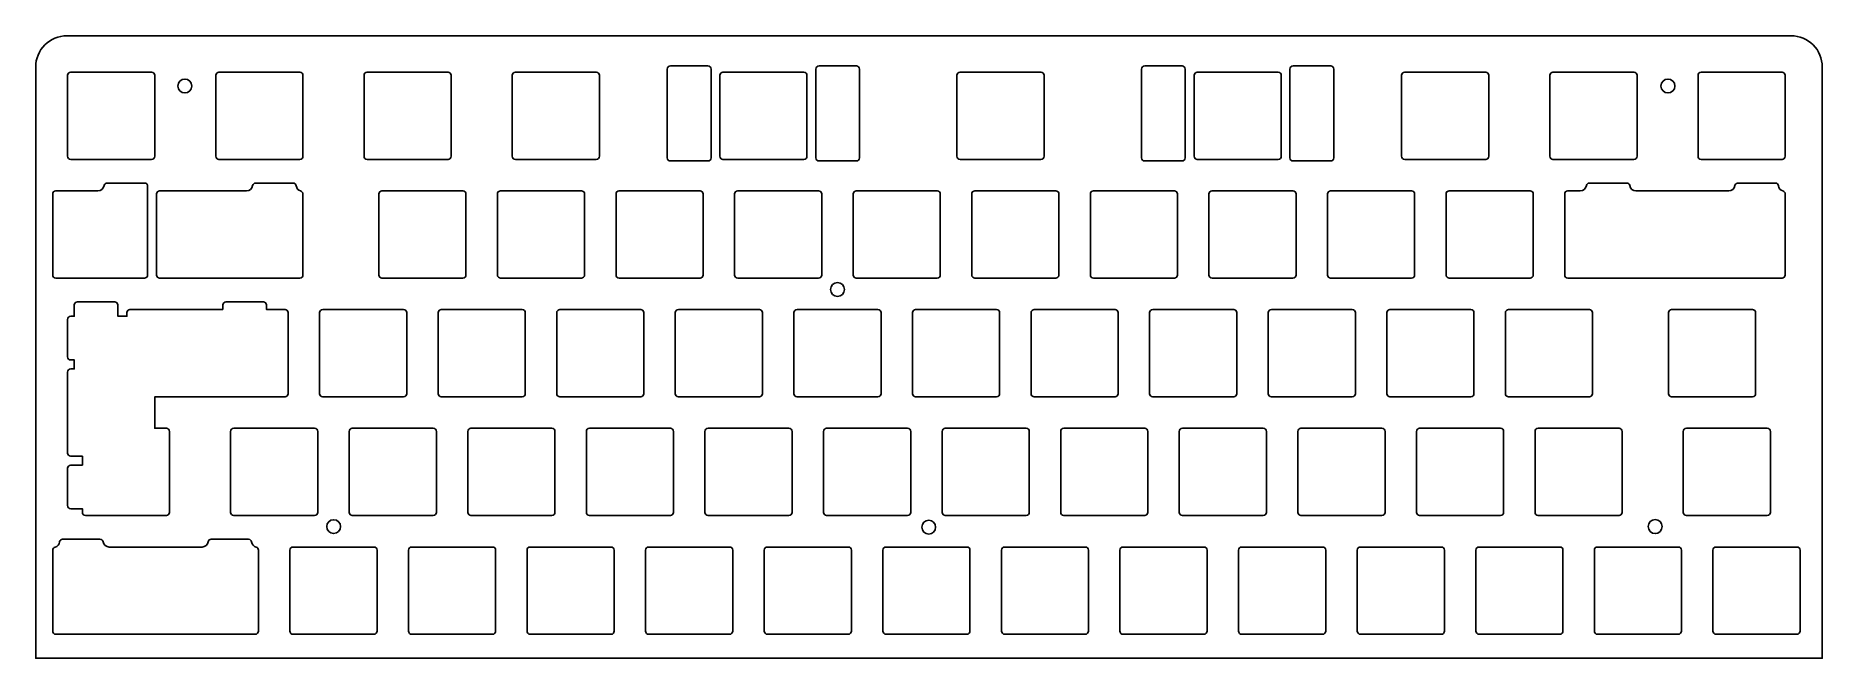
# Model space of a CAD drawing. Header units: millimetres. Extents: x -362 to -75, y 64 to 164.
import ezdxf

# ---------------------------------------------------------------- set-up
doc = ezdxf.new("R2010")
doc.units = ezdxf.units.MM
doc.layers.get('0').update_dxf_attribs({"linetype": 'CONTINUOUS'})

msp = doc.modelspace()

# ---------------------------------------------------------------- linework, layer by layer
for points in [[(-74.96, 158.56, 0.414214), (-79.96, 163.56), (-356.96, 163.56, 0.414214), (-361.96, 158.56), (-361.96, 63.67), (-74.96, 63.67)], [(-260.51, 143.97), (-260.51, 158.22, -0.414214), (-260.01, 158.72), (-253.97, 158.72, -0.414214), (-253.47, 158.22), (-253.47, 143.97, -0.414214), (-253.97, 143.47), (-260.01, 143.47, -0.414214)], [(-230.13, 143.47), (-236.13, 143.47, -0.414214), (-236.63, 143.97), (-236.63, 158.22, -0.414214), (-236.13, 158.72), (-230.13, 158.72, -0.414214), (-229.63, 158.22), (-229.63, 143.97, -0.414214)], [(-177.81, 143.47), (-183.81, 143.47, -0.414214), (-184.31, 143.97), (-184.31, 158.22, -0.414214), (-183.81, 158.72), (-177.81, 158.72, -0.414214), (-177.31, 158.22), (-177.31, 143.97, -0.414214)], [(-160.47, 143.97), (-160.47, 158.22, -0.414214), (-159.97, 158.72), (-153.93, 158.72, -0.414214), (-153.43, 158.22), (-153.43, 143.97, -0.414214), (-153.93, 143.47), (-159.97, 143.47, -0.414214)], [(-356.84, 144.22, 0.414214), (-356.34, 143.72), (-343.34, 143.72, 0.414214), (-342.84, 144.22), (-342.84, 157.22, 0.414214), (-343.34, 157.73), (-356.34, 157.73, 0.414214), (-356.84, 157.22)], [(-333.03, 144.22, 0.414214), (-332.53, 143.72), (-319.53, 143.72, 0.414214), (-319.03, 144.22), (-319.03, 157.22, 0.414214), (-319.53, 157.73), (-332.53, 157.73, 0.414214), (-333.03, 157.22)], [(-309.22, 144.22, 0.414214), (-308.72, 143.72), (-295.72, 143.72, 0.414214), (-295.22, 144.22), (-295.22, 157.22, 0.414214), (-295.72, 157.73), (-308.72, 157.73, 0.414214), (-309.22, 157.22)], [(-285.41, 144.22, 0.414214), (-284.91, 143.72), (-271.91, 143.72, 0.414214), (-271.41, 144.22), (-271.41, 157.22, 0.414214), (-271.91, 157.73), (-284.91, 157.73, 0.414214), (-285.41, 157.22)], [(-238.57, 143.72), (-251.57, 143.72, -0.414214), (-252.07, 144.22), (-252.07, 157.22, -0.414214), (-251.57, 157.73), (-238.57, 157.73, -0.414214), (-238.07, 157.22), (-238.07, 144.22, -0.414214)], [(-200.47, 143.72), (-213.47, 143.72, -0.414214), (-213.97, 144.22), (-213.97, 157.22, -0.414214), (-213.47, 157.73), (-200.47, 157.73, -0.414214), (-199.97, 157.22), (-199.97, 144.22, -0.414214)], [(-162.37, 143.72), (-175.37, 143.72, -0.414214), (-175.87, 144.22), (-175.87, 157.22, -0.414214), (-175.37, 157.73), (-162.37, 157.73, -0.414214), (-161.87, 157.22), (-161.87, 144.22, -0.414214)], [(-129.03, 143.72, 0.414214), (-128.53, 144.22), (-128.53, 157.22, 0.414214), (-129.03, 157.73), (-142.03, 157.73, 0.414214), (-142.53, 157.22), (-142.53, 144.22, 0.414214), (-142.03, 143.72)], [(-105.22, 143.72, 0.414214), (-104.72, 144.22), (-104.72, 157.22, 0.414214), (-105.22, 157.73), (-118.22, 157.73, 0.414214), (-118.72, 157.22), (-118.72, 144.22, 0.414214), (-118.22, 143.72)], [(-81.41, 143.72, 0.414214), (-80.91, 144.22), (-80.91, 157.22, 0.414214), (-81.41, 157.73), (-94.41, 157.73, 0.414214), (-94.91, 157.22), (-94.91, 144.22, 0.414214), (-94.41, 143.72)], [(-351.97, 138.68, 0.365977), (-350.99, 139.51, -0.365977), (-350.49, 139.93), (-344.49, 139.93, -0.414214), (-343.99, 139.42), (-343.99, 125.17, -0.414214), (-344.49, 124.67), (-358.73, 124.67, -0.414214), (-359.23, 125.17), (-359.23, 138.17, -0.414214), (-358.73, 138.68)], [(-328.1, 138.68, 0.365977), (-327.11, 139.51, -0.365977), (-326.62, 139.93), (-320.62, 139.93, -0.376404), (-320.12, 139.49, 0.301121), (-319.4, 138.66, -0.337152), (-319.03, 138.17), (-319.03, 125.17, -0.414214), (-319.53, 124.67), (-342.06, 124.67, -0.414214), (-342.56, 125.17), (-342.56, 138.17, -0.414214), (-342.06, 138.68)], [(-293.34, 124.67, 0.414214), (-292.84, 125.17), (-292.84, 138.17, 0.414214), (-293.34, 138.68), (-306.34, 138.68, 0.414214), (-306.84, 138.17), (-306.84, 125.17, 0.414214), (-306.34, 124.67)], [(-274.29, 124.67, 0.414214), (-273.79, 125.17), (-273.79, 138.17, 0.414214), (-274.29, 138.68), (-287.29, 138.68, 0.414214), (-287.79, 138.17), (-287.79, 125.17, 0.414214), (-287.29, 124.67)], [(-255.24, 124.67, 0.414214), (-254.74, 125.17), (-254.74, 138.17, 0.414214), (-255.24, 138.68), (-268.24, 138.68, 0.414214), (-268.74, 138.17), (-268.74, 125.17, 0.414214), (-268.24, 124.67)], [(-236.19, 124.67, 0.414214), (-235.69, 125.17), (-235.69, 138.17, 0.414214), (-236.19, 138.68), (-249.19, 138.68, 0.414214), (-249.69, 138.17), (-249.69, 125.17, 0.414214), (-249.19, 124.67)], [(-217.14, 124.67, 0.414214), (-216.64, 125.17), (-216.64, 138.17, 0.414214), (-217.14, 138.68), (-230.14, 138.68, 0.414214), (-230.64, 138.17), (-230.64, 125.17, 0.414214), (-230.14, 124.67)], [(-198.09, 124.67, 0.414214), (-197.59, 125.17), (-197.59, 138.17, 0.414214), (-198.09, 138.68), (-211.09, 138.68, 0.414214), (-211.59, 138.17), (-211.59, 125.17, 0.414214), (-211.09, 124.67)], [(-179.04, 124.67, 0.414214), (-178.54, 125.17), (-178.54, 138.17, 0.414214), (-179.04, 138.68), (-192.04, 138.68, 0.414214), (-192.54, 138.17), (-192.54, 125.17, 0.414214), (-192.04, 124.67)], [(-159.99, 124.67, 0.414214), (-159.49, 125.17), (-159.49, 138.17, 0.414214), (-159.99, 138.68), (-172.99, 138.68, 0.414214), (-173.49, 138.17), (-173.49, 125.17, 0.414214), (-172.99, 124.67)], [(-140.94, 124.67, 0.414214), (-140.44, 125.17), (-140.44, 138.17, 0.414214), (-140.94, 138.68), (-153.94, 138.68, 0.414214), (-154.44, 138.17), (-154.44, 125.17, 0.414214), (-153.94, 124.67)], [(-121.89, 124.67, 0.414214), (-121.39, 125.17), (-121.39, 138.17, 0.414214), (-121.89, 138.68), (-134.89, 138.68, 0.414214), (-135.39, 138.17), (-135.39, 125.17, 0.414214), (-134.89, 124.67)], [(-105.88, 139.51, 0.365977), (-104.89, 138.68), (-89.97, 138.68, 0.365977), (-88.99, 139.51, -0.365977), (-88.49, 139.93), (-82.49, 139.93, -0.376404), (-82, 139.49, 0.301121), (-81.27, 138.66, -0.337152), (-80.91, 138.17), (-80.91, 125.17, -0.414214), (-81.41, 124.67), (-115.84, 124.67, -0.414214), (-116.34, 125.17), (-116.34, 138.17, -0.414214), (-115.84, 138.68), (-113.85, 138.68, 0.365977), (-112.86, 139.51, -0.365977), (-112.37, 139.93), (-106.37, 139.93, -0.365977)], [(-331.88, 119.62), (-331.88, 120.37, -0.414214), (-331.38, 120.87), (-325.38, 120.87, -0.414214), (-324.88, 120.37), (-324.88, 119.62), (-321.91, 119.62, -0.414214), (-321.41, 119.13), (-321.41, 106.12, -0.414214), (-321.91, 105.62), (-342.84, 105.62), (-342.84, 100.57), (-340.96, 100.57, -0.414214), (-340.46, 100.08), (-340.46, 87.07, -0.414214), (-340.96, 86.57), (-353.96, 86.57, -0.414214), (-354.46, 87.07), (-354.46, 87.66), (-356.34, 87.66, -0.414214), (-356.84, 88.16), (-356.84, 94.16, -0.414214), (-356.34, 94.66), (-354.46, 94.66), (-354.46, 96.1), (-356.34, 96.1, -0.414214), (-356.84, 96.6), (-356.84, 109.6, -0.414214), (-356.34, 110.1), (-355.76, 110.1), (-355.76, 111.54), (-356.34, 111.54, -0.414214), (-356.84, 112.04), (-356.84, 118.04, -0.414214), (-356.34, 118.54), (-355.76, 118.54), (-355.76, 120.37, -0.414214), (-355.26, 120.87), (-349.26, 120.87, -0.414214), (-348.76, 120.37), (-348.76, 118.54), (-347.32, 118.54), (-347.32, 119.13, -0.414214), (-346.82, 119.62)], [(-302.86, 105.62, 0.414214), (-302.36, 106.12), (-302.36, 119.13, 0.414214), (-302.86, 119.62), (-315.86, 119.62, 0.414214), (-316.36, 119.13), (-316.36, 106.12, 0.414214), (-315.86, 105.62)], [(-283.81, 105.62, 0.414214), (-283.31, 106.12), (-283.31, 119.13, 0.414214), (-283.81, 119.62), (-296.81, 119.62, 0.414214), (-297.31, 119.13), (-297.31, 106.12, 0.414214), (-296.81, 105.62)], [(-264.76, 105.62, 0.414214), (-264.26, 106.12), (-264.26, 119.13, 0.414214), (-264.76, 119.62), (-277.76, 119.62, 0.414214), (-278.26, 119.13), (-278.26, 106.12, 0.414214), (-277.76, 105.62)], [(-245.71, 105.62, 0.414214), (-245.21, 106.12), (-245.21, 119.13, 0.414214), (-245.71, 119.62), (-258.71, 119.62, 0.414214), (-259.21, 119.13), (-259.21, 106.12, 0.414214), (-258.71, 105.62)], [(-226.66, 105.62, 0.414214), (-226.16, 106.12), (-226.16, 119.13, 0.414214), (-226.66, 119.62), (-239.66, 119.62, 0.414214), (-240.16, 119.13), (-240.16, 106.12, 0.414214), (-239.66, 105.62)], [(-207.61, 105.62, 0.414214), (-207.11, 106.12), (-207.11, 119.13, 0.414214), (-207.61, 119.62), (-220.61, 119.62, 0.414214), (-221.11, 119.13), (-221.11, 106.12, 0.414214), (-220.61, 105.62)], [(-188.56, 105.62, 0.414214), (-188.06, 106.12), (-188.06, 119.13, 0.414214), (-188.56, 119.62), (-201.56, 119.62, 0.414214), (-202.06, 119.13), (-202.06, 106.12, 0.414214), (-201.56, 105.62)], [(-169.51, 105.62, 0.414214), (-169.01, 106.12), (-169.01, 119.13, 0.414214), (-169.51, 119.62), (-182.51, 119.62, 0.414214), (-183.01, 119.13), (-183.01, 106.12, 0.414214), (-182.51, 105.62)], [(-150.46, 105.62, 0.414214), (-149.96, 106.12), (-149.96, 119.13, 0.414214), (-150.46, 119.62), (-163.46, 119.62, 0.414214), (-163.96, 119.13), (-163.96, 106.12, 0.414214), (-163.46, 105.62)], [(-131.41, 105.62, 0.414214), (-130.91, 106.12), (-130.91, 119.13, 0.414214), (-131.41, 119.62), (-144.41, 119.62, 0.414214), (-144.91, 119.13), (-144.91, 106.12, 0.414214), (-144.41, 105.62)], [(-112.36, 105.62, 0.414214), (-111.86, 106.12), (-111.86, 119.13, 0.414214), (-112.36, 119.62), (-125.36, 119.62, 0.414214), (-125.86, 119.13), (-125.86, 106.12, 0.414214), (-125.36, 105.62)], [(-86.17, 105.62, 0.414214), (-85.67, 106.12), (-85.67, 119.13, 0.414214), (-86.17, 119.62), (-99.17, 119.62, 0.414214), (-99.67, 119.13), (-99.67, 106.12, 0.414214), (-99.17, 105.62)], [(-317.15, 86.57, 0.414214), (-316.65, 87.07), (-316.65, 100.08, 0.414214), (-317.15, 100.57), (-330.15, 100.57, 0.414214), (-330.65, 100.08), (-330.65, 87.07, 0.414214), (-330.15, 86.57)], [(-298.1, 86.57, 0.414214), (-297.6, 87.07), (-297.6, 100.08, 0.414214), (-298.1, 100.57), (-311.1, 100.57, 0.414214), (-311.6, 100.08), (-311.6, 87.07, 0.414214), (-311.1, 86.57)], [(-279.05, 86.57, 0.414214), (-278.55, 87.07), (-278.55, 100.08, 0.414214), (-279.05, 100.57), (-292.05, 100.57, 0.414214), (-292.55, 100.08), (-292.55, 87.07, 0.414214), (-292.05, 86.57)], [(-260, 86.57, 0.414214), (-259.5, 87.07), (-259.5, 100.08, 0.414214), (-260, 100.57), (-273, 100.57, 0.414214), (-273.5, 100.08), (-273.5, 87.07, 0.414214), (-273, 86.57)], [(-240.95, 86.57, 0.414214), (-240.45, 87.07), (-240.45, 100.08, 0.414214), (-240.95, 100.57), (-253.95, 100.57, 0.414214), (-254.45, 100.08), (-254.45, 87.07, 0.414214), (-253.95, 86.57)], [(-221.9, 86.57, 0.414214), (-221.4, 87.07), (-221.4, 100.08, 0.414214), (-221.9, 100.57), (-234.9, 100.57, 0.414214), (-235.4, 100.08), (-235.4, 87.07, 0.414214), (-234.9, 86.57)], [(-202.85, 86.57, 0.414214), (-202.35, 87.07), (-202.35, 100.08, 0.414214), (-202.85, 100.57), (-215.85, 100.57, 0.414214), (-216.35, 100.08), (-216.35, 87.07, 0.414214), (-215.85, 86.57)], [(-183.8, 86.57, 0.414214), (-183.3, 87.07), (-183.3, 100.08, 0.414214), (-183.8, 100.57), (-196.8, 100.57, 0.414214), (-197.3, 100.08), (-197.3, 87.07, 0.414214), (-196.8, 86.57)], [(-164.75, 86.57, 0.414214), (-164.25, 87.07), (-164.25, 100.08, 0.414214), (-164.75, 100.57), (-177.75, 100.57, 0.414214), (-178.25, 100.08), (-178.25, 87.07, 0.414214), (-177.75, 86.57)], [(-145.7, 86.57, 0.414214), (-145.2, 87.07), (-145.2, 100.08, 0.414214), (-145.7, 100.57), (-158.7, 100.57, 0.414214), (-159.2, 100.08), (-159.2, 87.07, 0.414214), (-158.7, 86.57)], [(-126.65, 86.57, 0.414214), (-126.15, 87.07), (-126.15, 100.08, 0.414214), (-126.65, 100.57), (-139.65, 100.57, 0.414214), (-140.15, 100.08), (-140.15, 87.07, 0.414214), (-139.65, 86.57)], [(-107.6, 86.57, 0.414214), (-107.1, 87.07), (-107.1, 100.08, 0.414214), (-107.6, 100.57), (-120.6, 100.57, 0.414214), (-121.1, 100.08), (-121.1, 87.07, 0.414214), (-120.6, 86.57)], [(-83.79, 86.57, 0.414214), (-83.29, 87.07), (-83.29, 100.08, 0.414214), (-83.79, 100.57), (-96.79, 100.57, 0.414214), (-97.29, 100.08), (-97.29, 87.07, 0.414214), (-96.79, 86.57)], [(-327.27, 82.34, 0.301121), (-326.54, 81.51, -0.337152), (-326.18, 81.02), (-326.18, 68.03, -0.414214), (-326.68, 67.52), (-358.73, 67.52, -0.414214), (-359.23, 68.03), (-359.23, 81.02, -0.337152), (-358.86, 81.51, 0.301121), (-358.13, 82.34, -0.376404), (-357.64, 82.77), (-351.64, 82.77, -0.365977), (-351.14, 82.36, 0.365977), (-350.16, 81.52), (-335.24, 81.52, 0.365977), (-334.26, 82.36, -0.365977), (-333.76, 82.77), (-327.76, 82.77, -0.376404)], [(-307.62, 67.52, 0.414214), (-307.13, 68.03), (-307.13, 81.02, 0.414214), (-307.62, 81.52), (-320.62, 81.52, 0.414214), (-321.13, 81.02), (-321.13, 68.03, 0.414214), (-320.62, 67.52)], [(-288.58, 67.52, 0.414214), (-288.08, 68.03), (-288.08, 81.02, 0.414214), (-288.58, 81.52), (-301.57, 81.52, 0.414214), (-302.08, 81.02), (-302.08, 68.03, 0.414214), (-301.57, 67.52)], [(-269.52, 67.52, 0.414214), (-269.03, 68.03), (-269.03, 81.02, 0.414214), (-269.52, 81.52), (-282.53, 81.52, 0.414214), (-283.03, 81.02), (-283.03, 68.03, 0.414214), (-282.53, 67.52)], [(-250.47, 67.52, 0.414214), (-249.98, 68.03), (-249.98, 81.02, 0.414214), (-250.47, 81.52), (-263.47, 81.52, 0.414214), (-263.98, 81.02), (-263.98, 68.03, 0.414214), (-263.47, 67.52)], [(-231.43, 67.52, 0.414214), (-230.93, 68.03), (-230.93, 81.02, 0.414214), (-231.43, 81.52), (-244.43, 81.52, 0.414214), (-244.93, 81.02), (-244.93, 68.03, 0.414214), (-244.43, 67.52)], [(-212.38, 67.52, 0.414214), (-211.88, 68.03), (-211.88, 81.02, 0.414214), (-212.38, 81.52), (-225.38, 81.52, 0.414214), (-225.88, 81.02), (-225.88, 68.03, 0.414214), (-225.38, 67.52)], [(-193.33, 67.52, 0.414214), (-192.83, 68.03), (-192.83, 81.02, 0.414214), (-193.33, 81.52), (-206.32, 81.52, 0.414214), (-206.82, 81.02), (-206.82, 68.03, 0.414214), (-206.32, 67.52)], [(-174.28, 67.52, 0.414214), (-173.78, 68.03), (-173.78, 81.02, 0.414214), (-174.28, 81.52), (-187.27, 81.52, 0.414214), (-187.78, 81.02), (-187.78, 68.03, 0.414214), (-187.27, 67.52)], [(-155.22, 67.52, 0.414214), (-154.72, 68.03), (-154.72, 81.02, 0.414214), (-155.22, 81.52), (-168.22, 81.52, 0.414214), (-168.73, 81.02), (-168.73, 68.03, 0.414214), (-168.22, 67.52)], [(-136.18, 67.52, 0.414214), (-135.67, 68.03), (-135.67, 81.02, 0.414214), (-136.18, 81.52), (-149.17, 81.52, 0.414214), (-149.67, 81.02), (-149.67, 68.03, 0.414214), (-149.17, 67.52)], [(-117.12, 67.52, 0.414214), (-116.62, 68.03), (-116.62, 81.02, 0.414214), (-117.12, 81.52), (-130.12, 81.52, 0.414214), (-130.62, 81.02), (-130.62, 68.03, 0.414214), (-130.12, 67.52)], [(-98.07, 67.52, 0.414214), (-97.58, 68.03), (-97.58, 81.02, 0.414214), (-98.07, 81.52), (-111.08, 81.52, 0.414214), (-111.57, 81.02), (-111.57, 68.03, 0.414214), (-111.08, 67.52)], [(-79.03, 67.52, 0.414214), (-78.53, 68.03), (-78.53, 81.02, 0.414214), (-79.03, 81.52), (-92.03, 81.52, 0.414214), (-92.52, 81.02), (-92.52, 68.03, 0.414214), (-92.03, 67.52)]]:
    msp.add_lwpolyline(points, format="xyb", close=True)
for centre, radius in [((-338, 155.5), 1.12), ((-99.75, 155.5), 1.12), ((-233.15, 122.85), 1.11), ((-314.1, 84.8), 1.11), ((-218.5, 84.7), 1.11), ((-101.8, 84.8), 1.12)]:
    msp.add_circle(centre, radius)

doc.saveas('drawing.dxf')
